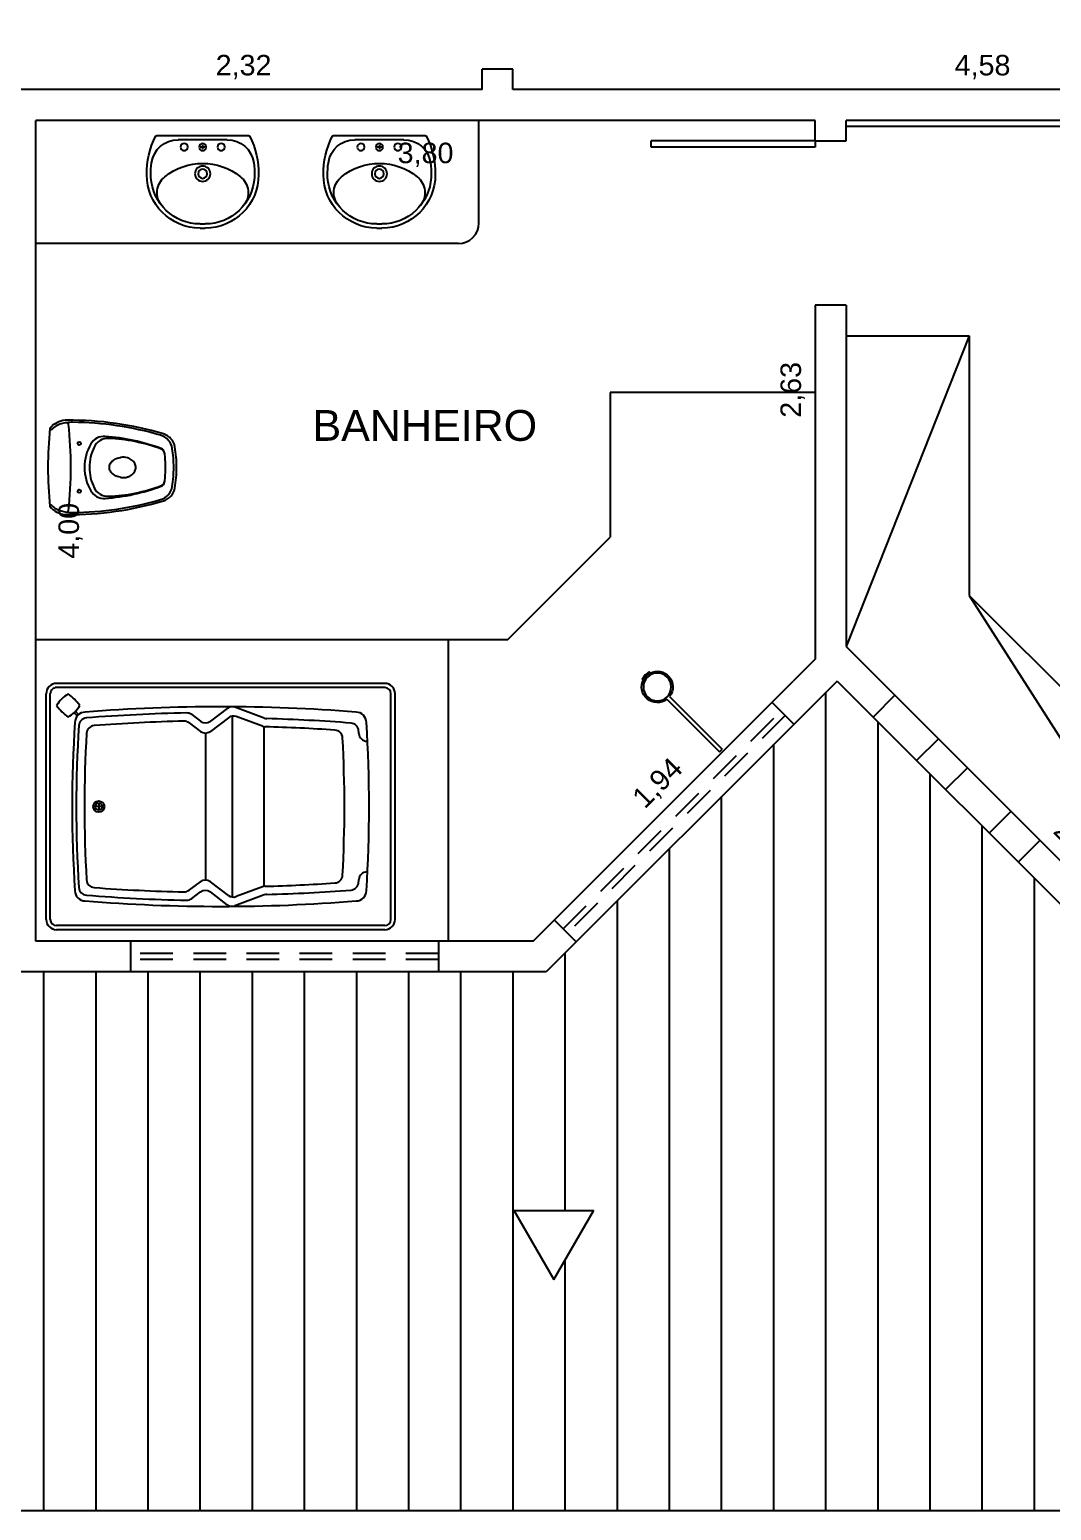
# Model space of a CAD drawing. Header units: millimetres. Extents: x 154.1 to 235.2, y 94.9 to 137.4.
# Drawn here: x 205.42 to 210.39, y 110.65 to 117.87 of the extents above; entities that cross this region are included whole.
import ezdxf

# ---------------------------------------------------------------- set-up
doc = ezdxf.new("R2010")
doc.units = ezdxf.units.MM
doc.header["$LTSCALE"] = 0.05
doc.linetypes.add('HIDDEN2', pattern=[4.7625, 3.175, -1.5875])
for name, color, linetype in [('APBAN', 7, 'Continuous'), ('APBAN-I', 251, 'Continuous'), ('Cotas', 6, 'Continuous'), ('Desnivel', 1, 'Continuous'), ('Janela', 2, 'Continuous'), ('LOUÇAS', 103, 'Continuous'), ('P5-EQUIP', 41, 'Continuous'), ('Parede', 5, 'Continuous'), ('PISOS', 252, 'Continuous'), ('Projeção', 1, 'HIDDEN2')]:
    doc.layers.add(name, color=color, linetype=linetype)
doc.styles.get("Standard").update_dxf_attribs({"font": 'arial.ttf'})
doc.dimstyles.new('ISO-25', dxfattribs={"dimtxt": 0.3, "dimasz": 2.5, "dimexe": 1.25, "dimexo": 0.625, "dimgap": 0.2, "dimtad": 1, "dimzin": 1, "dimtxsty": 'Standard', "dimcen": 2.5, "dimse1": 1, "dimse2": 1, "dimsd1": 1, "dimsd2": 1, "dimclrd": 6, "dimclrt": 2, "dimadec": 0, "dimazin": 0, "dimtfac": 1, "dimtmove": 0, "dimatfit": 3, "dimfxl": 1, "dimarcsym": 0})

# ---------------------------------------------------------------- blocks, each defined once
blk = doc.blocks.new('Hidrom02')
at = {"layer": 'APBAN'}
for p, q in [((0.05, 0.6), (1.65, 0.6)), ((0, 0.55), (0, -0.55)), ((1.7, 0.55), (1.7, -0.55)), ((0.05, -0.6), (1.65, -0.6))]:
    blk.add_line(p, q, dxfattribs=at)
for centre, start, end in [((0.05, 0.55), 90, 180), ((1.65, 0.55), 0, 90), ((0.05, -0.55), 180, 270), ((1.65, -0.55), 270, 0)]:
    blk.add_arc(centre, 0.05, start, end, dxfattribs=at)
at = {"layer": 'APBAN-I'}
for p, q in [((0.05, 0.58), (1.65, 0.58)), ((0.02, 0.55), (0.02, -0.55)), ((1.68, 0.55), (1.68, -0.55)), ((0.6382, 0.4309), (0.7802, 0.4838)), ((0.6459, 0.3911), (0.7736, 0.4386)), ((0.7942, -0.4406), (0.7942, 0.4406)), ((0.8117, 0.4331), (0.9001, 0.3663)), ((0.8183, 0.4782), (0.9001, 0.4164)), ((0.9904, 0.4482), (0.9483, 0.4164)), ((0.6397, -0.3888), (0.6397, 0.3888)), ((1.0034, 0.408), (0.9483, 0.3663)), ((0.1347, 0.3185), (0.1369, 0.3185)), ((0.9242, -0.3582), (0.9242, 0.3582)), ((1.4435, -0.0171), (1.4435, 0.0171)), ((1.4263, 0), (1.4606, 0)), ((0.1347, -0.3185), (0.1369, -0.3185)), ((0.6382, -0.4309), (0.7802, -0.4838)), ((0.6459, -0.3911), (0.7736, -0.4386)), ((0.8117, -0.4331), (0.9001, -0.3663)), ((0.8183, -0.4782), (0.9001, -0.4164)), ((1.0034, -0.408), (0.9483, -0.3663)), ((0.9904, -0.4482), (0.9483, -0.4164)), ((1.5418, -0.4489), (1.5572, -0.4642)), ((1.5454, -0.4454), (1.5489, -0.4418)), ((1.5489, -0.4418), (1.5642, -0.4572)), ((0.05, -0.58), (1.65, -0.58))]:
    blk.add_line(p, q, dxfattribs=at)
for radius in [0.0271, 0.0171]:
    blk.add_circle((1.4435, 0), radius, dxfattribs=at)
for centre, radius, start, end in [((0.05, 0.55), 0.03, 90, 180), ((1.65, 0.55), 0.03, 0, 90), ((0.19, 0.41), 0.05, 90, 180), ((0.85, -7.7468), 8.2333, 85.40212, 94.59788), ((0.7876, 0.4012), 0.04, 52.93199, 110.42275), ((0.7942, 0.4463), 0.04, 52.93199, 110.42275), ((1.0145, 0.4163), 0.04, 88.84178, 127.06801), ((0.85, -7.7203), 8.1783, 85.41168, 88.84178), ((1.51, 0.41), 0.05, 0, 90), ((6.4629, 0), 6.3362, 176.28992, 183.71008), ((6.4629, 0), 6.2962, 176.63808, 176.75666), ((0.2175, 0.3669), 0.04, 94.45753, 176.63808), ((0.85, -7.7468), 8.1783, 91.5741, 94.45753), ((0.2957, 0.3325), 0.04, 93.92491, 176.91391), ((0.85, -7.7468), 8.1383, 91.52764, 93.92491), ((0.6242, 0.4684), 0.04, 271.5741, 290.42275), ((0.632, 0.4286), 0.04, 271.52764, 290.42275), ((0.9242, 0.4484), 0.04, 232.93199, 307.06801), ((0.9242, 0.3982), 0.04, 232.93199, 307.06801), ((1.0275, 0.376), 0.04, 88.74382, 127.06801), ((0.85, -7.7203), 8.1383, 85.65758, 88.74382), ((1.4632, 0.3547), 0.04, 3.26104, 85.65758), ((1.501, 0.3919), 0.04, 3.58012, 85.41168), ((-4.7629, 0), 6.3162, 356.41988, 3.58012), ((-4.7629, 0), 6.3362, 356.28992, 3.71008), ((0.1369, 0.3585), 0.04, 270, 356.75666), ((6.4629, 0), 6.2162, 176.91391, 183.08609), ((-4.7629, 0), 6.2762, 356.73896, 3.26104), ((0.1369, -0.3585), 0.04, 3.24334, 90), ((6.4629, 0), 6.2962, 183.24334, 183.36192), ((0.2957, -0.3325), 0.04, 183.08609, 266.07509), ((0.9242, -0.3982), 0.04, 52.93199, 127.06801), ((1.4632, -0.3547), 0.04, 274.34242, 356.73896), ((0.19, -0.41), 0.05, 180, 270), ((0.2175, -0.3669), 0.04, 183.36192, 265.54247), ((0.85, 7.7468), 8.1783, 265.54247, 268.4259), ((0.85, 7.7468), 8.1383, 266.07509, 268.47236), ((0.6242, -0.4684), 0.04, 69.57725, 88.4259), ((0.632, -0.4286), 0.04, 69.57725, 88.47236), ((0.9242, -0.4484), 0.04, 52.93199, 127.06801), ((1.0275, -0.376), 0.04, 232.93199, 271.25618), ((0.85, 7.7203), 8.1783, 271.15822, 274.58832), ((0.85, 7.7203), 8.1383, 271.25618, 274.34242), ((1.501, -0.3919), 0.04, 274.58832, 356.41988), ((1.51, -0.41), 0.05, 270, 360), ((0.85, 7.7468), 8.2333, 265.40212, 274.59788), ((0.7876, -0.4012), 0.04, 249.57725, 307.06801), ((0.7942, -0.4463), 0.04, 249.57725, 307.06801), ((1.0145, -0.4163), 0.04, 232.93199, 271.15822), ((1.6756, -0.5756), 0.1625, 120.74997, 149.25003), ((1.7517, -0.3333), 0.2682, 216.42169, 233.57831), ((1.4333, -0.6517), 0.2682, 36.42169, 53.57831), ((1.5094, -0.4094), 0.1625, 300.74997, 329.25003), ((0.05, -0.55), 0.03, 180, 270), ((1.65, -0.55), 0.03, 270, 0)]:
    blk.add_arc(centre, radius, start, end, dxfattribs=at)
blk = doc.blocks.new('Lavat01')
at = {"layer": 'LOUÇAS'}
for p, q in [((-0.2254, 0), (0.2254, 0)), ((-0.1198, -0.0194), (0.1198, -0.0194)), ((-0.01, -0.055), (0.01, -0.055)), ((0, -0.045), (0, -0.065)), ((0.0125, -0.43), (-0.0125, -0.43)), ((0.0125, -0.45), (-0.0125, -0.45))]:
    blk.add_line(p, q, dxfattribs=at)
for centre, radius in [((-0.09, -0.055), 0.0175), ((0, -0.055), 0.0175), ((0.09, -0.055), 0.0175), ((0, -0.185), 0.0375), ((0, -0.185), 0.0225)]:
    blk.add_circle(centre, radius, dxfattribs=at)
for centre, radius, start, end in [((-0.2254, -0.005), 0.005, 90, 154.00663), ((0.2254, -0.005), 0.005, 25.99337, 90), ((0.1486, -0.1874), 0.4211, 154.00663, 180.36007), ((-0.1198, -0.1494), 0.13, 90, 171.95296), ((0.1198, -0.1494), 0.13, 8.04704, 90), ((-0.1486, -0.1874), 0.4211, 359.63993, 25.99337), ((0.1486, -0.1874), 0.4011, 171.95296, 181.18697), ((0, -0.43), 0.295, 51.389, 128.611), ((-0.1486, -0.1874), 0.4011, 358.81303, 8.04704), ((-0.0125, -0.19), 0.26, 180, 270), ((-0.0325, -0.1911), 0.22, 181.18697, 183.1668), ((-0.0125, -0.19), 0.24, 183.1668, 270), ((-0.1217, -0.2776), 0.1, 128.611, 218.74873), ((0.0125, -0.19), 0.26, 270, 0), ((0.0125, -0.19), 0.24, 270, 356.8332), ((0.1217, -0.2776), 0.1, 321.25127, 51.389), ((0.0325, -0.1911), 0.22, 356.8332, 358.81303)]:
    blk.add_arc(centre, radius, start, end, dxfattribs=at)
blk = doc.blocks.new('Vasosan1')
at = {"layer": 'APBAN'}
for centre, radius, start, end in [((0, -1.9), 1.9, 90, 95.71718), ((0, -1.9), 1.9, 84.28282, 90), ((-0.12, -0.094), 0.11, 136.53258, 180), ((-0.2549, 0.0249), 0.07, 321.85553, 326.36654), ((-0.1883, -0.0194), 0.01, 95.71718, 146.36654), ((0.1883, -0.0194), 0.01, 33.63346, 84.28282), ((0.12, -0.094), 0.11, 0, 43.46742), ((1.37, -0.1054), 1.6, 179.59001, 196.60114), ((-1.37, -0.1054), 1.6, 343.39886, 0.40999), ((-0.0867, -0.5397), 0.08, 196.60114, 260.40415), ((0.0867, -0.5397), 0.08, 279.59585, 343.39886), ((0, -0.027), 0.6, 260.40415, 270), ((0, -0.027), 0.6, 270, 279.59585)]:
    blk.add_arc(centre, radius, start, end, dxfattribs=at)
at = {"layer": 'APBAN-I'}
for centre in [(-0.1165, -0.1524), (0.1165, -0.1524)]:
    blk.add_circle(centre, 0.008, dxfattribs=at)
for centre, radius, start, end in [((-0.005, -0.1227), 0.215, 163.97838, 171.57167), ((-0.106, -0.094), 0.11, 136.53258, 164.49464), ((-0.2409, 0.0249), 0.07, 321.85553, 326.36654), ((-0.1655, -0.0285), 0.0225, 114.52369, 139.29493), ((0.1655, -0.0285), 0.0225, 40.70507, 65.47631), ((0.2409, 0.0249), 0.07, 213.63346, 218.14447), ((0.106, -0.094), 0.11, 15.50536, 43.46742), ((0.2549, 0.0249), 0.07, 213.63346, 218.14447), ((0.005, -0.1227), 0.215, 8.42833, 16.02162), ((-0.005, -0.1227), 0.215, 171.57167, 179.2851), ((1.37, -0.1054), 1.59, 180.52436, 196.19572), ((-0.2098, -0.0923), 0.008, 171.57167, 263.63486), ((0, 1.788), 1.9, 263.63486, 270), ((0, 1.788), 1.9, 270, 276.36514), ((-1.37, -0.1054), 1.59, 343.80428, 359.47564), ((0.2098, -0.0923), 0.008, 276.36514, 8.42833), ((0.005, -0.1227), 0.215, 0.7149, 8.42833), ((-0.0763, -0.2738), 0.075, 120.55827, 184.24766), ((0, -0.403), 0.225, 90, 120.55827), ((0, -0.427), 0.225, 90, 116.10896), ((0, -0.403), 0.225, 59.44173, 90), ((0, -0.427), 0.225, 63.89104, 90), ((0.0763, -0.2738), 0.075, 355.75234, 59.44173), ((0.8462, -0.2053), 1, 184.24766, 200.25979), ((-0.066, -0.2923), 0.075, 116.10896, 182.02894), ((-0.8462, -0.2053), 1, 339.74021, 355.75234), ((0.066, -0.2923), 0.075, 357.97106, 63.89104), ((0.6585, -0.2666), 0.8, 182.02894, 200.9188), ((0.0136, -0.368), 0.0636, 167.77794, 198.82445), ((-0.0439, -0.3562), 0.00501, 140.01374, 160.52979), ((-0.0504, -0.3498), 0.00416, 309.47185, 346.49014), ((0.0422, -0.363), 0.0893, 163.27766, 172.12192), ((0.0214, -0.3568), 0.0677, 144.04569, 163.27766), ((0.0083, -0.3473), 0.0515, 119.72953, 144.04569), ((0, -0.3327), 0.0347, 90, 119.72953), ((0, -0.3327), 0.0347, 60.27047, 90), ((-0.0083, -0.3473), 0.0515, 35.95431, 60.27047), ((-0.0214, -0.3568), 0.0677, 16.72234, 35.95431), ((-0.0422, -0.363), 0.0893, 7.87808, 16.72234), ((0.0504, -0.3498), 0.00416, 193.50986, 230.52815), ((-0.0136, -0.368), 0.0636, 341.17555, 12.22206), ((0.0439, -0.3562), 0.00501, 19.47021, 39.98626), ((-0.6585, -0.2666), 0.8, 339.0812, 357.97106), ((0.0166, -0.3681), 0.0664, 197.88836, 217.92673), ((0.0064, -0.376), 0.0536, 217.92673, 242.00627), ((0, -0.3882), 0.0398, 242.00627, 270), ((0, -0.3882), 0.0398, 270, 297.99373), ((-0.0064, -0.376), 0.0536, 297.99373, 322.07327), ((-0.0166, -0.3681), 0.0664, 322.07327, 342.11164), ((-0.0801, -0.5266), 0.08, 196.19572, 260.88992), ((-0.0675, -0.5426), 0.026, 200.25979, 262.53667), ((-0.0645, -0.543), 0.026, 200.9188, 262.88031), ((0, -0.027), 0.546, 262.53667, 270), ((0, -0.027), 0.546, 270, 277.46333), ((0.0645, -0.543), 0.026, 277.11969, 339.0812), ((0.0675, -0.5426), 0.026, 277.46333, 339.74021), ((0.0801, -0.5266), 0.08, 279.11008, 343.80428), ((0, -0.027), 0.586, 260.88992, 270), ((0, -0.027), 0.586, 270, 279.11008)]:
    blk.add_arc(centre, radius, start, end, dxfattribs=at)
blk = doc.blocks.new('CHUVEIRO')
at = {"layer": 'LOUÇAS'}
for p, q in [((-0.01, -0.2628), (-0.01, 0.1)), ((-0.01, 0.1), (0.01, 0.1)), ((0.01, -0.2628), (0.01, 0.1)), ((-0.0222, -0.4108), (-0.0243, -0.4176)), ((0, -0.4222), (0, -0.4141)), ((0, -0.4222), (0, -0.4141)), ((0.0249, -0.4177), (0.0227, -0.4106))]:
    blk.add_line(p, q, dxfattribs=at)
blk.add_circle((0, -0.3381), 0.0677, dxfattribs=at)
for centre, radius, start, end in [((0, -0.3381), 0.076, 97.56249, 253.0092), ((0, -0.3381), 0.076, 287.38796, 82.43751), ((-0.0237, -0.4178), 0.000606, 163.0092, 275.28949), ((-0.0192, -0.4666), 0.0484, 66.64666, 95.28949), ((0, -0.3381), 0.076, 253.0092, 287.38796), ((0.0192, -0.4666), 0.0484, 83.97868, 113.35334), ((0.0243, -0.4179), 0.000606, 263.97868, 17.38796)]:
    blk.add_arc(centre, radius, start, end, dxfattribs=at)
blk = doc.blocks.new('Chuveir')
at = {"layer": 'PISOS'}
blk.add_blockref('CHUVEIRO', (0, -0.1), dxfattribs=at)
blk = doc.blocks.new('*D90')
at = {"layer": 'Defpoints', "color": 0}
for p in [(205.2968, 117.5761), (205.2968, 113.4261), (205.4468, 113.4261)]:
    blk.add_point(p, dxfattribs=at)
at = {"layer": 'Cotas', "color": 2, "insert": (205.1867, 115.5011), "char_height": 0.1, "attachment_point": 5, "rotation": 90}
blk.add_mtext('4,15', dxfattribs=at)
blk = doc.blocks.new('*D92')
at = {"layer": 'Defpoints', "color": 0}
for p in [(205.2968, 117.5761), (207.6216, 117.5761), (205.2968, 117.4261)]:
    blk.add_point(p, dxfattribs=at)
at = {"layer": 'Cotas', "color": 2, "insert": (206.4592, 117.6862), "char_height": 0.1, "attachment_point": 5}
blk.add_mtext('2,32', dxfattribs=at)
blk = doc.blocks.new('*D93')
at = {"layer": 'Defpoints', "color": 0}
for p in [(207.7716, 117.5761), (212.3468, 117.5761), (212.3468, 117.4261)]:
    blk.add_point(p, dxfattribs=at)
at = {"layer": 'Cotas', "color": 2, "insert": (210.0592, 117.6862), "char_height": 0.1, "attachment_point": 5}
blk.add_mtext('4,58', dxfattribs=at)
blk = doc.blocks.new('*D94')
at = {"layer": 'Defpoints', "color": 0}
for p in [(207.7716, 118.5761), (207.7716, 117.5761), (208.035, 117.5761)]:
    blk.add_point(p, dxfattribs=at)
at = {"layer": 'Cotas', "color": 2, "insert": (207.7749, 118.0761), "char_height": 0.1, "attachment_point": 5, "rotation": 90}
blk.add_mtext('1,00', dxfattribs=at)
blk = doc.blocks.new('*D95')
at = {"layer": 'Defpoints', "color": 0}
for p in [(205.4468, 117.4261), (209.2443, 117.4261), (209.2443, 116.9982)]:
    blk.add_point(p, dxfattribs=at)
at = {"layer": 'Cotas', "color": 2, "insert": (207.3456, 117.2583), "char_height": 0.1, "attachment_point": 5}
blk.add_mtext('3,80', dxfattribs=at)
blk = doc.blocks.new('*D96')
at = {"layer": 'Defpoints', "color": 0}
for p in [(205.4468, 117.4261), (205.4468, 113.4261), (205.8766, 113.4261)]:
    blk.add_point(p, dxfattribs=at)
at = {"layer": 'Cotas', "color": 2, "insert": (205.6165, 115.4261), "char_height": 0.1, "attachment_point": 5, "rotation": 90}
blk.add_mtext('4,00', dxfattribs=at)
blk = doc.blocks.new('*D97')
at = {"layer": 'Defpoints', "color": 0}
for p in [(209.2443, 114.8), (209.3504, 114.6939), (207.8735, 113.4291)]:
    blk.add_point(p, dxfattribs=at)
at = {"layer": 'Cotas', "color": 2, "insert": (208.4811, 114.1924), "char_height": 0.1, "attachment_point": 5, "rotation": 45}
blk.add_mtext('1,94', dxfattribs=at)
blk = doc.blocks.new('*D98')
at = {"layer": 'Defpoints', "color": 0}
for p in [(209.2443, 117.4261), (209.2443, 114.8), (209.3943, 114.8)]:
    blk.add_point(p, dxfattribs=at)
at = {"layer": 'Cotas', "color": 2, "insert": (209.1342, 116.113), "char_height": 0.1, "attachment_point": 5, "rotation": 90}
blk.add_mtext('2,63', dxfattribs=at)
blk = doc.blocks.new('*D99')
at = {"layer": 'Defpoints', "color": 0}
for p in [(209.3943, 117.4261), (213.3468, 117.4261), (213.3468, 117.0197)]:
    blk.add_point(p, dxfattribs=at)
at = {"layer": 'Cotas', "color": 2, "insert": (211.3706, 117.2798), "char_height": 0.1, "attachment_point": 5}
blk.add_mtext('3,95', dxfattribs=at)
blk = doc.blocks.new('*D102')
at = {"layer": 'Defpoints', "color": 0}
for p in [(209.3943, 114.8621), (211.496, 112.7604), (211.3899, 112.6544)]:
    blk.add_point(p, dxfattribs=at)
at = {"layer": 'Cotas', "color": 2, "insert": (210.523, 113.8891), "char_height": 0.1, "attachment_point": 5, "rotation": 315}
blk.add_mtext('2,97', dxfattribs=at)

msp = doc.modelspace()

# ---------------------------------------------------------------- hatches: boundary and pattern name
at = {"layer": 'P5-EQUIP'}
h = msp.add_hatch(dxfattribs=at)
h.set_pattern_fill('LINE', color=256, scale=0.08, angle=90, style=0)
h.paths.add_polyline_path([(212.2282, 110.6521), (212.7456, 111.1694), (212.7456, 111.2987), (211.496, 112.5483), (209.3504, 114.6939), (209.2432, 114.5867), (207.9326, 113.2761), (204.2968, 113.2761), (202.5218, 113.2761), (205.2968, 110.6521)])
h.paths.add_polyline_path([(208.1635, 112.1121), (207.9704, 111.7777), (207.7773, 112.1121)], flags=16)

# ---------------------------------------------------------------- linework, layer by layer
at = {"layer": 'Desnivel'}
for p, q in [((207.6059, 116.9261), (207.6059, 117.4261)), ((212.4201, 117.3961), (209.3943, 117.3961)), ((207.5059, 116.8261), (205.4468, 116.8261)), ((209.9943, 116.3761), (209.3943, 114.8621)), ((208.2443, 116.1), (208.2443, 115.3955)), ((209.2443, 116.1), (208.2443, 116.1)), ((207.7443, 114.8955), (208.2443, 115.3955)), ((209.9943, 115.1106), (211.496, 112.7604)), ((207.7443, 114.8955), (205.4468, 114.8955)), ((207.4563, 114.8955), (207.4563, 113.4261)), ((205.2968, 110.6521), (212.2282, 110.6521))]:
    msp.add_line(p, q, dxfattribs=at)
msp.add_lwpolyline([(207.9704, 111.7777), (208.1635, 112.1121), (207.7773, 112.1121)], close=True, dxfattribs=at)
msp.add_arc((207.5059, 116.9261), 0.1, 270, 0, dxfattribs=at)
at = {"layer": 'Janela'}
for p, q in [((209.2443, 117.3261), (208.4443, 117.3261)), ((208.4443, 117.2961), (208.4443, 117.3261)), ((209.2443, 117.2961), (208.4443, 117.2961)), ((209.2443, 117.3261), (209.2443, 117.2961)), ((209.3943, 116.3761), (209.9943, 116.3761)), ((209.9943, 116.3761), (209.9943, 115.1106)), ((209.9943, 115.1106), (211.496, 113.6089))]:
    msp.add_line(p, q, dxfattribs=at)
at = {"layer": 'Parede'}
for p, q in [((207.6216, 117.5761), (207.6216, 117.6761)), ((207.7716, 117.6761), (207.6216, 117.6761)), ((207.7716, 117.5761), (207.7716, 117.6761)), ((207.6216, 117.5761), (205.2968, 117.5761)), ((212.3468, 117.5761), (207.7716, 117.5761)), ((205.4468, 113.4261), (205.4468, 117.4261)), ((209.2443, 117.4261), (205.4468, 117.4261)), ((209.2443, 117.3261), (209.2443, 117.4261)), ((213.3468, 117.4261), (209.3943, 117.4261)), ((209.3943, 117.3261), (209.3943, 117.4261)), ((209.2443, 117.3261), (209.3943, 117.3261)), ((209.3943, 116.5261), (209.2443, 116.5261)), ((209.2443, 116.5261), (209.2443, 114.8)), ((209.3943, 116.5261), (209.3943, 114.8621)), ((209.3943, 114.8621), (211.496, 112.7604)), ((209.2443, 114.8), (209.1371, 114.6928)), ((207.8705, 113.4261), (209.1371, 114.6928)), ((209.3504, 114.6939), (209.2432, 114.5867)), ((209.3504, 114.6939), (211.496, 112.5483)), ((209.2432, 114.5867), (207.9326, 113.2761)), ((209.0341, 114.5897), (209.1402, 114.4837)), ((207.9735, 113.5291), (208.0795, 113.423)), ((207.8705, 113.4261), (205.4468, 113.4261)), ((205.9086, 113.4261), (205.9086, 113.2761)), ((207.4086, 113.4261), (207.4086, 113.2761)), ((207.9326, 113.2761), (204.2968, 113.2761))]:
    msp.add_line(p, q, dxfattribs=at)
at = {"layer": 'Projeção'}
for p, q in [((209.632, 114.6244), (209.5259, 114.5184)), ((208.0159, 113.4867), (209.0766, 114.5473)), ((209.0978, 114.5261), (208.0371, 113.4654)), ((209.8441, 114.4123), (209.7381, 114.3062)), ((209.9855, 114.2709), (209.8795, 114.1648)), ((210.1977, 114.0587), (210.0916, 113.9527)), ((210.3391, 113.9173), (210.233, 113.8113)), ((207.4086, 113.3661), (205.9086, 113.3661)), ((207.4086, 113.3361), (205.9086, 113.3361))]:
    msp.add_line(p, q, dxfattribs=at)

# ---------------------------------------------------------------- block references
for name, p, rotation in [('Vasosan1', (205.5059, 115.7351), 90), ('Hidrom02', (207.1973, 114.0822), 180)]:
    msp.add_blockref(name, p, dxfattribs=dict(rotation=rotation))
at = {"layer": 'Desnivel', "xscale": -1}
for p in [(206.2598, 117.3513), (207.1207, 117.3513)]:
    msp.add_blockref('Lavat01', p, dxfattribs=at)
at = {"layer": 'Desnivel', "xscale": -1, "rotation": 225}
msp.add_blockref('Chuveir', (208.7843, 114.3555), dxfattribs=at)

# ---------------------------------------------------------------- texts
at = {"layer": 'Janela', "insert": (206.795, 116.0145), "char_height": 0.15, "attachment_point": 1}
msp.add_mtext('BANHEIRO', dxfattribs=at)

# ---------------------------------------------------------------- dimensions: what is measured, and where the dimension line sits
at = {"layer": 'Cotas'}
for base, p1, p2, angle, picture, middle, dimtype in [((208.035, 117.5761), (207.7716, 118.5761), (207.7716, 117.5761), 90, '*D94', (208.035, 118.0761), 160), ((205.4468, 113.4261), (205.2968, 117.5761), (205.2968, 113.4261), 90, '*D90', (205.4468, 115.5011), 160), ((205.8766, 113.4261), (205.4468, 117.4261), (205.4468, 113.4261), 90, '*D96', (205.8766, 115.4261), 160), ((209.3504, 114.6939), (207.8735, 113.4291), (209.2443, 114.8), 45, '*D97', (208.665, 114.0085), 161)]:
    dim = msp.add_linear_dim(base=base, p1=p1, p2=p2, angle=angle, dimstyle='ISO-25', override={"dimtxt": 0.1}, dxfattribs=at)
    dim.commit()
    dim.dimension.update_dxf_attribs({"geometry": picture, "text_midpoint": middle, "dimtype": dimtype})
for base, p1, p2, picture, middle in [((205.2968, 117.4261), (207.6216, 117.5761), (205.2968, 117.5761), '*D92', (206.4592, 117.6862)), ((212.3468, 117.4261), (207.7716, 117.5761), (212.3468, 117.5761), '*D93', (210.0592, 117.6862))]:
    dim = msp.add_linear_dim(base=base, p1=p1, p2=p2, dimstyle='ISO-25', override={"dimtxt": 0.1}, dxfattribs=at)
    dim.commit()
    dim.dimension.update_dxf_attribs({"geometry": picture, "text_midpoint": middle})
for base, p1, p2, picture, middle in [((209.2443, 116.9982), (205.4468, 117.4261), (209.2443, 117.4261), '*D95', (207.3456, 116.9982)), ((213.3468, 117.0197), (209.3943, 117.4261), (213.3468, 117.4261), '*D99', (211.3706, 117.0197))]:
    dim = msp.add_linear_dim(base=base, p1=p1, p2=p2, dimstyle='ISO-25', override={"dimtxt": 0.1}, dxfattribs=at)
    dim.commit()
    dim.dimension.update_dxf_attribs({"geometry": picture, "text_midpoint": middle, "dimtype": 160})
dim = msp.add_linear_dim(base=(209.3943, 114.8), p1=(209.2443, 117.4261), p2=(209.2443, 114.8), angle=90, dimstyle='ISO-25', override={"dimtxt": 0.1}, dxfattribs=at)
dim.commit()
dim.dimension.update_dxf_attribs({"geometry": '*D98', "text_midpoint": (209.1342, 116.113)})
dim = msp.add_aligned_dim(p1=(209.3943, 114.8621), p2=(211.496, 112.7604), distance=-0.15, dimstyle='ISO-25', override={"dimtxt": 0.1}, dxfattribs=at)
dim.commit()
dim.dimension.update_dxf_attribs({"geometry": '*D102', "text_midpoint": (210.523, 113.8891)})

doc.saveas('drawing.dxf')
